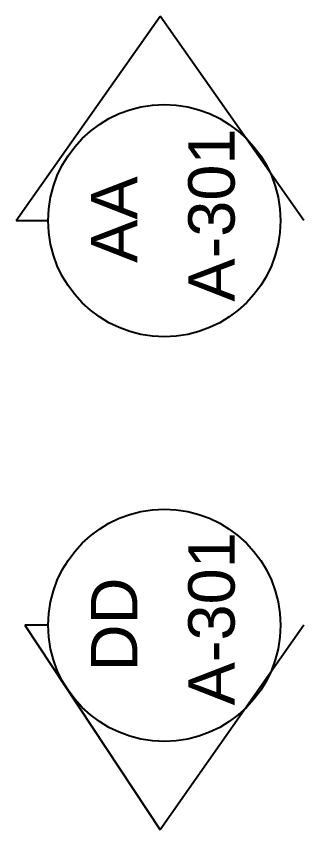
# Model space of a CAD drawing. Header units: inches. Extents: x -576 to 1386, y -87 to 1319.
# Drawn here: x 414.1 to 451.2, y 187.8 to 292.9 of the extents above; entities that cross this region are included whole.
import ezdxf

# ---------------------------------------------------------------- set-up
doc = ezdxf.new("R2010")
doc.units = ezdxf.units.IN
doc.header["$MEASUREMENT"] = 0
doc.layers.add('SECT-SYMB', color=6, linetype='Continuous')
doc.styles.get("Standard").update_dxf_attribs({"font": 'Arial.ttf'})

msp = doc.modelspace()

# ---------------------------------------------------------------- linework, layer by layer
at = {"layer": 'SECT-SYMB', "color": 4}
for p, q in [((414.12, 266.48), (432.68, 292.88)), ((451.24, 266.48), (432.68, 292.88)), ((414.12, 266.48), (418.24, 266.48)), ((418.24, 214.21), (415.24, 214.21)), ((415.24, 214.21), (432.68, 187.81)), ((451.24, 214.21), (432.68, 187.81))]:
    msp.add_line(p, q, dxfattribs=at)
for centre in [(433.24, 266.48), (433.24, 214.21)]:
    msp.add_circle(centre, 15, dxfattribs=at)

# ---------------------------------------------------------------- texts
for s, p in [('A-301', (442.32, 256.02)), ('AA', (429.75, 261.03)), ('A-301', (442.32, 203.87)), ('DD', (429.75, 208.27))]:
    msp.add_text(s, height=6, rotation=90, dxfattribs=at).set_placement(p)

doc.saveas('drawing.dxf')
